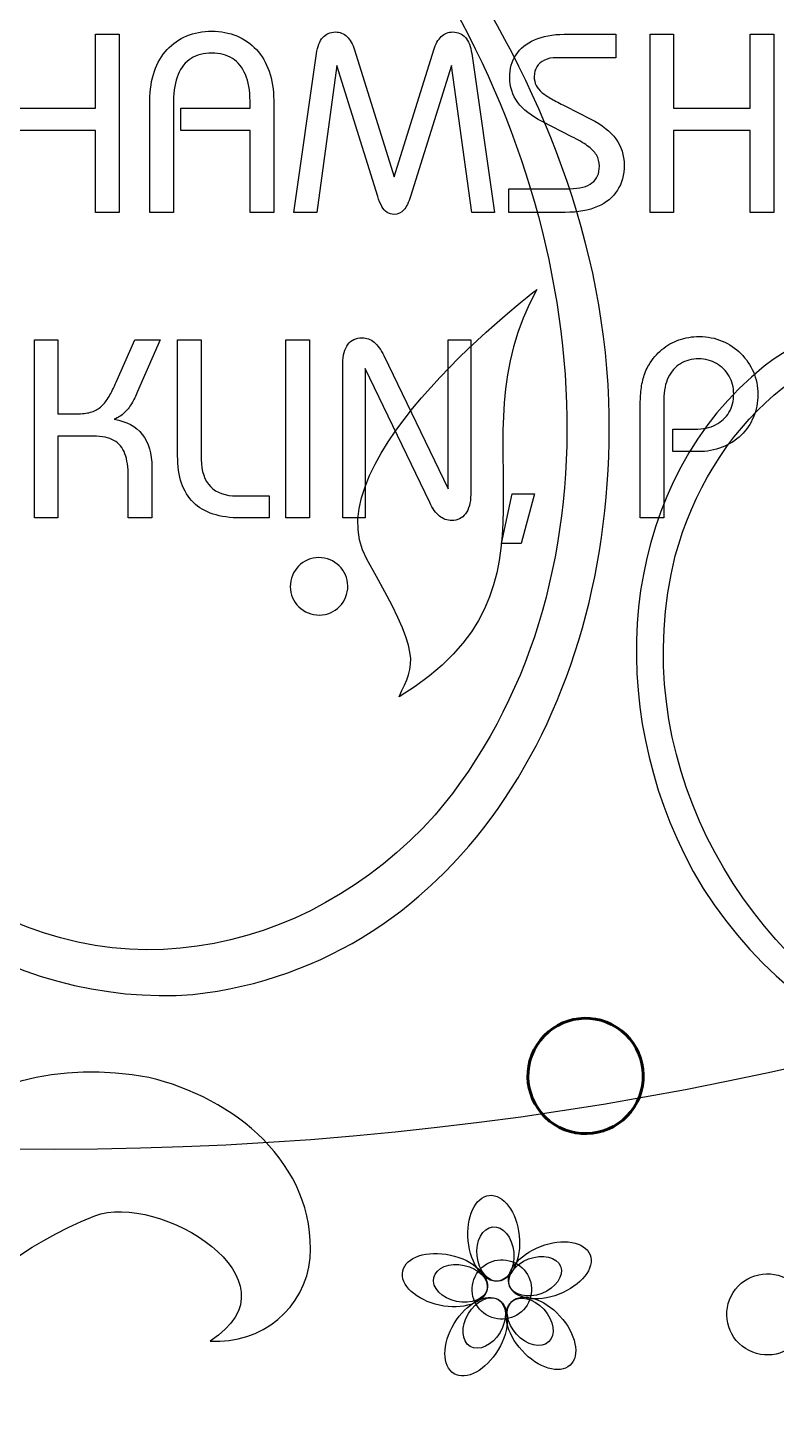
# Model space of a CAD drawing. Header units: millimetres. Extents: x -96 to 58, y -5 to 152.
# Drawn here: x -19.42 to -6.99, y 13.41 to 36.54 of the extents above; entities that cross this region are included whole.
import ezdxf

# ---------------------------------------------------------------- set-up
doc = ezdxf.new("R2010")
doc.units = ezdxf.units.MM
doc.header["$MEASUREMENT"] = 0
doc.layers.add('Capa 1', color=7, linetype='Continuous')

msp = doc.modelspace()

# ---------------------------------------------------------------- linework, layer by layer
at = {"layer": 'Capa 1', "color": 250, "lineweight": 9}
msp.add_open_spline([(-95.1806, 149.5), (-95.1806, 149.5), (57.2195, 149.5), (57.2195, 149.5), (57.2195, 149.5), (57.2195, 149.5), (57.2195, -2.9001), (57.2195, -2.9001), (57.2195, -2.9001), (57.2195, -2.9001), (-95.1806, -2.9001), (-95.1806, -2.9001), (-95.1806, -2.9001), (-95.1806, -2.9001), (-95.1806, 149.5), (-95.1806, 149.5)], degree=3, knots=[0, 0, 0, 0, 0.2, 0.2, 0.2, 0.2, 0.4, 0.4, 0.4, 0.4, 0.6, 0.6, 0.6, 0.6, 1, 1, 1, 1], dxfattribs=at)
at = {"layer": 'Capa 1', "color": 7}
msp.add_open_spline([(-18.9806, 128.6859), (11.6082, 128.6859), (36.4054, 103.8887), (36.4054, 73.2999), (36.4054, 73.2999), (36.4054, 42.7112), (11.6082, 17.9139), (-18.9806, 17.9139), (-18.9806, 17.9139), (-49.5694, 17.9139), (-74.3666, 42.7111), (-74.3666, 73.2999), (-74.3666, 73.2999), (-74.3666, 103.8888), (-49.5694, 128.6859), (-18.9806, 128.6859)], degree=3, knots=[0, 0, 0, 0, 0.2, 0.2, 0.2, 0.2, 0.4, 0.4, 0.4, 0.4, 0.6, 0.6, 0.6, 0.6, 1, 1, 1, 1], dxfattribs=at)
at = {"layer": 'Capa 1'}
for points, knots in [([(-20.1993, 28.7252), (-20.7858, 30.0782), (-22.2151, 29.6963), (-22.8358, 28.8586), (-22.8358, 28.8586), (-24.1835, 26.8788), (-22.8536, 23.9916), (-21.1083, 22.554), (-21.1083, 22.554), (-18.236, 20.3209), (-14.7942, 21.0921), (-12.6569, 23.4652), (-12.6569, 23.4652), (-9.4801, 27.2214), (-9.9478, 33.2046), (-12.8536, 37.7273), (-12.8536, 37.7273), (-14.9445, 40.8192), (-17.8156, 42.8133), (-20.9773, 43.6196), (-20.9773, 43.6196), (-20.9773, 43.6196), (-20.948, 43.7545), (-20.948, 43.7545), (-20.948, 43.7545), (-19.8115, 43.5689), (-18.2936, 43.1799), (-16.8638, 42.3858), (-16.8638, 42.3858), (-14.5613, 41.1062), (-9.9727, 36.1101), (-9.7712, 30.3432), (-9.7712, 30.3432), (-9.5983, 25.3932), (-12.2394, 20.9702), (-16.6826, 20.4825), (-16.6826, 20.4825), (-19.6326, 20.2567), (-22.9672, 22.1313), (-23.8404, 25.7242), (-23.8404, 25.7242), (-24.2101, 27.4422), (-23.8238, 29.4537), (-22.3018, 30.0126), (-22.3018, 30.0126), (-21.477, 30.2731), (-20.3645, 29.881), (-20.1993, 28.7252)], [0, 0, 0, 0, 0.0769231, 0.0769231, 0.0769231, 0.0769231, 0.1538462, 0.1538462, 0.1538462, 0.1538462, 0.2307692, 0.2307692, 0.2307692, 0.2307692, 0.3076923, 0.3076923, 0.3076923, 0.3076923, 0.3846154, 0.3846154, 0.3846154, 0.3846154, 0.4615385, 0.4615385, 0.4615385, 0.4615385, 0.5384615, 0.5384615, 0.5384615, 0.5384615, 0.6153846, 0.6153846, 0.6153846, 0.6153846, 0.6923077, 0.6923077, 0.6923077, 0.6923077, 0.7692308, 0.7692308, 0.7692308, 0.7692308, 0.8461538, 0.8461538, 0.8461538, 0.8461538, 1, 1, 1, 1]), ([(-10.9669, 32.1937), (-10.9669, 32.1937), (-14.7253, 29.3492), (-13.7914, 27.715), (-13.7914, 27.715), (-12.8575, 26.0805), (-12.9926, 25.99), (-13.2553, 25.4297), (-13.2553, 25.4297), (-10.2588, 27.2396), (-12.4005, 29.6362), (-10.9669, 32.1937)], [0, 0, 0, 0, 0.25, 0.25, 0.25, 0.25, 0.5, 0.5, 0.5, 0.5, 1, 1, 1, 1]), ([(-3.1425, 27.519), (-2.4734, 26.9642), (-1.7772, 27.6987), (-1.6452, 28.399), (-1.6452, 28.399), (-1.3999, 30.0113), (-2.8721, 31.1668), (-4.2064, 31.3497), (-4.2064, 31.3497), (-6.3685, 31.5753), (-8.0838, 29.8895), (-8.6676, 27.7685), (-8.6676, 27.7685), (-9.4769, 24.4857), (-7.6972, 21.2609), (-4.9347, 19.7481), (-4.9347, 19.7481), (-2.6806, 18.5951), (-0.2196, 18.6557), (1.9904, 19.7355), (1.9904, 19.7355), (1.5445, 19.4574), (0.08, 18.6686), (-1.5241, 18.5596), (-1.5241, 18.5596), (-3.1276, 18.4502), (-6.945, 19.621), (-8.5222, 22.8202), (-8.5222, 22.8202), (-9.8759, 25.5657), (-9.5331, 29.0324), (-7.19, 30.9205), (-7.19, 30.9205), (-5.6093, 32.1182), (-3.2813, 32.2633), (-1.8839, 30.5412), (-1.8839, 30.5412), (-1.2419, 29.701), (-0.9451, 28.4196), (-1.648, 27.5507), (-1.648, 27.5507), (-2.0404, 27.1041), (-2.7577, 26.9231), (-3.1425, 27.519)], [0, 0, 0, 0, 0.0833333, 0.0833333, 0.0833333, 0.0833333, 0.1666667, 0.1666667, 0.1666667, 0.1666667, 0.25, 0.25, 0.25, 0.25, 0.3333333, 0.3333333, 0.3333333, 0.3333333, 0.4166667, 0.4166667, 0.4166667, 0.4166667, 0.5, 0.5, 0.5, 0.5, 0.5833333, 0.5833333, 0.5833333, 0.5833333, 0.6666667, 0.6666667, 0.6666667, 0.6666667, 0.75, 0.75, 0.75, 0.75, 0.8333333, 0.8333333, 0.8333333, 0.8333333, 1, 1, 1, 1]), ([(-15.0604, 27.3061), (-15.0366, 27.569), (-14.8043, 27.7628), (-14.5413, 27.7391), (-14.5413, 27.7391), (-14.2785, 27.7151), (-14.0844, 27.4829), (-14.1082, 27.2199), (-14.1082, 27.2199), (-14.1319, 26.9568), (-14.3647, 26.7633), (-14.6277, 26.7869), (-14.6277, 26.7869), (-14.8904, 26.8107), (-15.0845, 27.0433), (-15.0604, 27.3061)], [0, 0, 0, 0, 0.2, 0.2, 0.2, 0.2, 0.4, 0.4, 0.4, 0.4, 0.6, 0.6, 0.6, 0.6, 1, 1, 1, 1]), ([(-16.3935, 14.7237), (-14.8042, 15.7389), (-17.2753, 17.2116), (-18.3073, 16.8023), (-18.3073, 16.8023), (-28.1525, 12.8991), (-12.9108, -4.933), (-4.3022, 11.0134), (-4.3022, 11.0134), (-6.5114, 5.4835), (-12.9217, 1.7998), (-18.6777, 4.8323), (-18.6777, 4.8323), (-22.3275, 6.7545), (-24.8398, 10.579), (-23.7165, 14.7173), (-23.7165, 14.7173), (-22.8973, 17.4277), (-20.3837, 19.684), (-17.4127, 19.1002), (-17.4127, 19.1002), (-16.0076, 18.7785), (-14.6374, 17.6726), (-14.7301, 16.1069), (-14.7301, 16.1069), (-14.8119, 15.2742), (-15.5366, 14.6678), (-16.3935, 14.7237)], [0, 0, 0, 0, 0.125, 0.125, 0.125, 0.125, 0.25, 0.25, 0.25, 0.25, 0.375, 0.375, 0.375, 0.375, 0.5, 0.5, 0.5, 0.5, 0.625, 0.625, 0.625, 0.625, 0.75, 0.75, 0.75, 0.75, 1, 1, 1, 1]), ([(-11.7571, 17.1449), (-11.9909, 17.1206), (-12.1478, 16.7814), (-12.1075, 16.3876), (-12.1075, 16.3876), (-12.0671, 15.9933), (-11.8444, 15.6933), (-11.6106, 15.7173), (-11.6106, 15.7173), (-11.3764, 15.7415), (-11.2196, 16.0802), (-11.26, 16.4743), (-11.26, 16.4743), (-11.3003, 16.8685), (-11.523, 17.1686), (-11.7571, 17.1449)], [0, 0, 0, 0, 0.2, 0.2, 0.2, 0.2, 0.4, 0.4, 0.4, 0.4, 0.6, 0.6, 0.6, 0.6, 1, 1, 1, 1]), ([(-11.7004, 16.6214), (-11.869, 16.6038), (-11.9852, 16.3879), (-11.9595, 16.1386), (-11.9595, 16.1386), (-11.934, 15.8897), (-11.7765, 15.7013), (-11.608, 15.7187), (-11.608, 15.7187), (-11.4397, 15.7359), (-11.3241, 15.9523), (-11.3496, 16.2013), (-11.3496, 16.2013), (-11.375, 16.4507), (-11.5324, 16.6383), (-11.7004, 16.6214)], [0, 0, 0, 0, 0.2, 0.2, 0.2, 0.2, 0.4, 0.4, 0.4, 0.4, 0.6, 0.6, 0.6, 0.6, 1, 1, 1, 1]), ([(-10.0822, 16.1579), (-10.1671, 16.3767), (-10.5356, 16.4388), (-10.9051, 16.296), (-10.9051, 16.296), (-11.2746, 16.1532), (-11.5056, 15.8596), (-11.4206, 15.64), (-11.4206, 15.64), (-11.3358, 15.4206), (-10.9672, 15.3587), (-10.598, 15.5015), (-10.598, 15.5015), (-10.2285, 15.6447), (-9.9976, 15.9383), (-10.0822, 16.1579)], [0, 0, 0, 0, 0.2, 0.2, 0.2, 0.2, 0.4, 0.4, 0.4, 0.4, 0.6, 0.6, 0.6, 0.6, 1, 1, 1, 1]), ([(-13.1946, 15.8883), (-13.2447, 15.6584), (-12.9715, 15.404), (-12.5842, 15.3195), (-12.5842, 15.3195), (-12.1973, 15.2354), (-11.8427, 15.3533), (-11.7926, 15.5833), (-11.7926, 15.5833), (-11.7427, 15.813), (-12.0161, 16.0676), (-12.4031, 16.152), (-12.4031, 16.152), (-12.7903, 16.2363), (-13.1446, 16.118), (-13.1946, 15.8883)], [0, 0, 0, 0, 0.2, 0.2, 0.2, 0.2, 0.4, 0.4, 0.4, 0.4, 0.6, 0.6, 0.6, 0.6, 1, 1, 1, 1]), ([(-12.6797, 15.7787), (-12.7156, 15.6132), (-12.5464, 15.436), (-12.3018, 15.383), (-12.3018, 15.383), (-12.0571, 15.3296), (-11.8293, 15.4205), (-11.7935, 15.5859), (-11.7935, 15.5859), (-11.7574, 15.7515), (-11.9265, 15.9285), (-12.1716, 15.9818), (-12.1716, 15.9818), (-12.4162, 16.035), (-12.6438, 15.9439), (-12.6797, 15.7787)], [0, 0, 0, 0, 0.2, 0.2, 0.2, 0.2, 0.4, 0.4, 0.4, 0.4, 0.6, 0.6, 0.6, 0.6, 1, 1, 1, 1]), ([(-11.7628, 15.1369), (-11.5178, 15.0185), (-11.2228, 15.1212), (-11.1043, 15.3664), (-11.1043, 15.3664), (-10.9858, 15.6115), (-11.0888, 15.9065), (-11.3338, 16.0247), (-11.3338, 16.0247), (-11.5791, 16.1433), (-11.8739, 16.0404), (-11.9923, 15.7957), (-11.9923, 15.7957), (-12.1109, 15.5503), (-12.0084, 15.2554), (-11.7628, 15.1369)], [0, 0, 0, 0, 0.2, 0.2, 0.2, 0.2, 0.4, 0.4, 0.4, 0.4, 0.6, 0.6, 0.6, 0.6, 1, 1, 1, 1]), ([(-10.5725, 15.9655), (-10.6335, 16.1232), (-10.8728, 16.1778), (-11.1063, 16.0876), (-11.1063, 16.0876), (-11.3398, 15.9972), (-11.4795, 15.7961), (-11.4189, 15.638), (-11.4189, 15.638), (-11.3576, 15.4801), (-11.1186, 15.4254), (-10.8854, 15.5155), (-10.8854, 15.5155), (-10.6512, 15.6063), (-10.5116, 15.8075), (-10.5725, 15.9655)], [0, 0, 0, 0, 0.2, 0.2, 0.2, 0.2, 0.4, 0.4, 0.4, 0.4, 0.6, 0.6, 0.6, 0.6, 1, 1, 1, 1]), ([(-6.7733, 15.7356), (-7.0866, 15.9362), (-7.5042, 15.845), (-7.7051, 15.5313), (-7.7051, 15.5313), (-7.9063, 15.2177), (-7.815, 14.8001), (-7.5014, 14.5994), (-7.5014, 14.5994), (-7.1876, 14.3982), (-6.7701, 14.4895), (-6.5693, 14.8035), (-6.5693, 14.8035), (-6.3685, 15.117), (-6.4596, 15.5342), (-6.7733, 15.7356)], [0, 0, 0, 0, 0.2, 0.2, 0.2, 0.2, 0.4, 0.4, 0.4, 0.4, 0.6, 0.6, 0.6, 0.6, 1, 1, 1, 1]), ([(-12.3426, 14.1815), (-12.1406, 14.0609), (-11.8121, 14.2385), (-11.6083, 14.5785), (-11.6083, 14.5785), (-11.4047, 14.9179), (-11.4031, 15.2918), (-11.6049, 15.4128), (-11.6049, 15.4128), (-11.8066, 15.5337), (-12.1355, 15.3561), (-12.3392, 15.0164), (-12.3392, 15.0164), (-12.5427, 14.6767), (-12.5442, 14.3027), (-12.3426, 14.1815)], [0, 0, 0, 0, 0.2, 0.2, 0.2, 0.2, 0.4, 0.4, 0.4, 0.4, 0.6, 0.6, 0.6, 0.6, 1, 1, 1, 1]), ([(-12.0739, 14.635), (-11.9288, 14.5479), (-11.7068, 14.6515), (-11.5779, 14.8664), (-11.5779, 14.8664), (-11.4491, 15.0814), (-11.4626, 15.3258), (-11.6077, 15.4131), (-11.6077, 15.4131), (-11.7528, 15.5002), (-11.9749, 15.3962), (-12.104, 15.1813), (-12.104, 15.1813), (-12.2325, 14.9667), (-12.2193, 14.7216), (-12.0739, 14.635)], [0, 0, 0, 0, 0.2, 0.2, 0.2, 0.2, 0.4, 0.4, 0.4, 0.4, 0.6, 0.6, 0.6, 0.6, 1, 1, 1, 1]), ([(-10.4148, 14.3221), (-10.2411, 14.4808), (-10.3164, 14.8464), (-10.5834, 15.1392), (-10.5834, 15.1392), (-10.8504, 15.4318), (-11.2079, 15.5404), (-11.3816, 15.3825), (-11.3816, 15.3825), (-11.5556, 15.2239), (-11.4798, 14.8581), (-11.2128, 14.5651), (-11.2128, 14.5651), (-10.9461, 14.2726), (-10.5886, 14.1639), (-10.4148, 14.3221)], [0, 0, 0, 0, 0.2, 0.2, 0.2, 0.2, 0.4, 0.4, 0.4, 0.4, 0.6, 0.6, 0.6, 0.6, 1, 1, 1, 1]), ([(-10.7711, 14.7095), (-10.6464, 14.8234), (-10.6819, 15.0657), (-10.8505, 15.2511), (-10.8505, 15.2511), (-11.0192, 15.4364), (-11.2577, 15.4938), (-11.3825, 15.3796), (-11.3825, 15.3796), (-11.5078, 15.2654), (-11.4724, 15.023), (-11.3035, 14.8379), (-11.3035, 14.8379), (-11.1349, 14.653), (-10.8966, 14.5954), (-10.7711, 14.7095)], [0, 0, 0, 0, 0.2, 0.2, 0.2, 0.2, 0.4, 0.4, 0.4, 0.4, 0.6, 0.6, 0.6, 0.6, 1, 1, 1, 1])]:
    msp.add_open_spline(points, degree=3, knots=knots, dxfattribs=at)
at = {"layer": 'Capa 1', "color": 250}
for points, knots in [([(-19.9605, 33.4756), (-19.9605, 33.4756), (-19.5709, 33.4756), (-19.5709, 33.4756), (-19.5709, 33.4756), (-19.5709, 33.4756), (-19.5709, 34.8345), (-19.5709, 34.8345), (-19.5709, 34.8345), (-19.5709, 34.8345), (-18.2968, 34.8345), (-18.2968, 34.8345), (-18.2968, 34.8345), (-18.2968, 34.8345), (-18.2968, 33.4756), (-18.2968, 33.4756), (-18.2968, 33.4756), (-18.2968, 33.4756), (-17.9031, 33.4756), (-17.9031, 33.4756), (-17.9031, 33.4756), (-17.9031, 33.4756), (-17.9031, 36.4347), (-17.9031, 36.4347), (-17.9031, 36.4347), (-17.9031, 36.4347), (-18.2968, 36.4347), (-18.2968, 36.4347), (-18.2968, 36.4347), (-18.2968, 36.4347), (-18.2968, 35.2071), (-18.2968, 35.2071), (-18.2968, 35.2071), (-18.2968, 35.2071), (-19.5709, 35.2071), (-19.5709, 35.2071), (-19.5709, 35.2071), (-19.5709, 35.2071), (-19.5709, 36.4347), (-19.5709, 36.4347), (-19.5709, 36.4347), (-19.5709, 36.4347), (-19.9605, 36.4347), (-19.9605, 36.4347), (-19.9605, 36.4347), (-19.9605, 36.4347), (-19.9605, 33.4756), (-19.9605, 33.4756)], [0, 0, 0, 0, 0.0769231, 0.0769231, 0.0769231, 0.0769231, 0.1538462, 0.1538462, 0.1538462, 0.1538462, 0.2307692, 0.2307692, 0.2307692, 0.2307692, 0.3076923, 0.3076923, 0.3076923, 0.3076923, 0.3846154, 0.3846154, 0.3846154, 0.3846154, 0.4615385, 0.4615385, 0.4615385, 0.4615385, 0.5384615, 0.5384615, 0.5384615, 0.5384615, 0.6153846, 0.6153846, 0.6153846, 0.6153846, 0.6923077, 0.6923077, 0.6923077, 0.6923077, 0.7692308, 0.7692308, 0.7692308, 0.7692308, 0.8461538, 0.8461538, 0.8461538, 0.8461538, 1, 1, 1, 1]), ([(-15.7314, 33.4756), (-15.7314, 33.4756), (-15.3377, 33.4756), (-15.3377, 33.4756), (-15.3377, 33.4756), (-15.3377, 33.4756), (-15.3377, 35.3341), (-15.3377, 35.3341), (-15.3377, 35.3341), (-15.3384, 35.5154), (-15.3638, 35.6769), (-15.4132, 35.8194), (-15.4132, 35.8194), (-15.4633, 35.962), (-15.5339, 36.0819), (-15.6249, 36.1814), (-15.6249, 36.1814), (-15.7166, 36.2802), (-15.8245, 36.3557), (-15.9501, 36.4072), (-15.9501, 36.4072), (-16.0757, 36.4594), (-16.2147, 36.4855), (-16.3664, 36.4855), (-16.3664, 36.4855), (-16.5181, 36.4855), (-16.6571, 36.4594), (-16.7827, 36.4072), (-16.7827, 36.4072), (-16.9083, 36.3557), (-17.0162, 36.2802), (-17.1079, 36.1814), (-17.1079, 36.1814), (-17.199, 36.082), (-17.2695, 35.962), (-17.3196, 35.8194), (-17.3196, 35.8194), (-17.369, 35.677), (-17.3944, 35.5153), (-17.3951, 35.334), (-17.3951, 35.334), (-17.3951, 35.334), (-17.3951, 33.4756), (-17.3951, 33.4756), (-17.3951, 33.4756), (-17.3951, 33.4756), (-17.0014, 33.4756), (-17.0014, 33.4756), (-17.0014, 33.4756), (-17.0014, 33.4756), (-17.0014, 35.3256), (-17.0014, 35.3256), (-17.0014, 35.3256), (-17.0007, 35.5006), (-16.976, 35.6473), (-16.9259, 35.7651), (-16.9259, 35.7651), (-16.8765, 35.8837), (-16.8046, 35.9718), (-16.71, 36.0318), (-16.71, 36.0318), (-16.6155, 36.0918), (-16.5012, 36.1214), (-16.3664, 36.1214), (-16.3664, 36.1214), (-16.2316, 36.1215), (-16.1174, 36.0918), (-16.0228, 36.0318), (-16.0228, 36.0318), (-15.9283, 35.9719), (-15.8563, 35.8836), (-15.8069, 35.7651), (-15.8069, 35.7651), (-15.7568, 35.6473), (-15.7314, 35.5005), (-15.7314, 35.3256), (-15.7314, 35.3256), (-15.7314, 35.3256), (-15.7314, 35.2071), (-15.7314, 35.2071), (-15.7314, 35.2071), (-15.7314, 35.2071), (-16.8829, 35.2071), (-16.8829, 35.2071), (-16.8829, 35.2071), (-16.8829, 35.2071), (-16.8829, 34.8345), (-16.8829, 34.8345), (-16.8829, 34.8345), (-16.8829, 34.8345), (-15.7314, 34.8345), (-15.7314, 34.8345), (-15.7314, 34.8345), (-15.7314, 34.8345), (-15.7314, 33.4756), (-15.7314, 33.4756)], [0, 0, 0, 0, 0.04, 0.04, 0.04, 0.04, 0.08, 0.08, 0.08, 0.08, 0.12, 0.12, 0.12, 0.12, 0.16, 0.16, 0.16, 0.16, 0.2, 0.2, 0.2, 0.2, 0.24, 0.24, 0.24, 0.24, 0.28, 0.28, 0.28, 0.28, 0.32, 0.32, 0.32, 0.32, 0.36, 0.36, 0.36, 0.36, 0.4, 0.4, 0.4, 0.4, 0.44, 0.44, 0.44, 0.44, 0.48, 0.48, 0.48, 0.48, 0.52, 0.52, 0.52, 0.52, 0.56, 0.56, 0.56, 0.56, 0.6, 0.6, 0.6, 0.6, 0.64, 0.64, 0.64, 0.64, 0.68, 0.68, 0.68, 0.68, 0.72, 0.72, 0.72, 0.72, 0.76, 0.76, 0.76, 0.76, 0.8, 0.8, 0.8, 0.8, 0.84, 0.84, 0.84, 0.84, 0.88, 0.88, 0.88, 0.88, 0.92, 0.92, 0.92, 0.92, 1, 1, 1, 1]), ([(-15.0033, 33.4756), (-15.0033, 33.4756), (-14.6223, 33.4756), (-14.6223, 33.4756), (-14.6223, 33.4756), (-14.6223, 33.4756), (-14.2877, 35.914), (-14.2877, 35.914), (-14.2877, 35.914), (-14.2877, 35.914), (-13.6105, 33.7423), (-13.6105, 33.7423), (-13.6105, 33.7423), (-13.5893, 33.676), (-13.5668, 33.6202), (-13.5421, 33.5758), (-13.5421, 33.5758), (-13.5174, 33.5314), (-13.4877, 33.4982), (-13.4546, 33.4756), (-13.4546, 33.4756), (-13.4214, 33.4531), (-13.3812, 33.4417), (-13.3353, 33.4417), (-13.3353, 33.4417), (-13.2726, 33.4418), (-13.2196, 33.4664), (-13.1759, 33.5158), (-13.1759, 33.5158), (-13.1329, 33.5652), (-13.0955, 33.6407), (-13.0644, 33.7423), (-13.0644, 33.7423), (-13.0644, 33.7423), (-12.3871, 35.914), (-12.3871, 35.914), (-12.3871, 35.914), (-12.3871, 35.914), (-12.0484, 33.4756), (-12.0484, 33.4756), (-12.0484, 33.4756), (-12.0484, 33.4756), (-11.6717, 33.4756), (-11.6717, 33.4756), (-11.6717, 33.4756), (-11.6717, 33.4756), (-12.0484, 36.1129), (-12.0484, 36.1129), (-12.0484, 36.1129), (-12.0653, 36.2315), (-12.0999, 36.3211), (-12.1528, 36.3818), (-12.1528, 36.3818), (-12.205, 36.4425), (-12.2749, 36.4728), (-12.3617, 36.4728), (-12.3617, 36.4728), (-12.4358, 36.4728), (-12.5, 36.4474), (-12.5536, 36.398), (-12.5536, 36.398), (-12.6072, 36.348), (-12.6496, 36.2738), (-12.6792, 36.1764), (-12.6792, 36.1764), (-12.6792, 36.1764), (-13.3353, 34.0683), (-13.3353, 34.0683), (-13.3353, 34.0683), (-13.3353, 34.0683), (-13.9956, 36.1764), (-13.9956, 36.1764), (-13.9956, 36.1764), (-14.0254, 36.2739), (-14.0677, 36.3479), (-14.1213, 36.398), (-14.1213, 36.398), (-14.175, 36.4474), (-14.2392, 36.4728), (-14.3132, 36.4728), (-14.3132, 36.4728), (-14.4, 36.4728), (-14.4699, 36.4424), (-14.5221, 36.3818), (-14.5221, 36.3818), (-14.575, 36.3211), (-14.6096, 36.2315), (-14.6265, 36.1129), (-14.6265, 36.1129), (-14.6265, 36.1129), (-15.0033, 33.4756), (-15.0033, 33.4756)], [0, 0, 0, 0, 0.0416667, 0.0416667, 0.0416667, 0.0416667, 0.0833333, 0.0833333, 0.0833333, 0.0833333, 0.125, 0.125, 0.125, 0.125, 0.1666667, 0.1666667, 0.1666667, 0.1666667, 0.2083333, 0.2083333, 0.2083333, 0.2083333, 0.25, 0.25, 0.25, 0.25, 0.2916667, 0.2916667, 0.2916667, 0.2916667, 0.3333333, 0.3333333, 0.3333333, 0.3333333, 0.375, 0.375, 0.375, 0.375, 0.4166667, 0.4166667, 0.4166667, 0.4166667, 0.4583333, 0.4583333, 0.4583333, 0.4583333, 0.5, 0.5, 0.5, 0.5, 0.5416667, 0.5416667, 0.5416667, 0.5416667, 0.5833333, 0.5833333, 0.5833333, 0.5833333, 0.625, 0.625, 0.625, 0.625, 0.6666667, 0.6666667, 0.6666667, 0.6666667, 0.7083333, 0.7083333, 0.7083333, 0.7083333, 0.75, 0.75, 0.75, 0.75, 0.7916667, 0.7916667, 0.7916667, 0.7916667, 0.8333333, 0.8333333, 0.8333333, 0.8333333, 0.875, 0.875, 0.875, 0.875, 0.9166667, 0.9166667, 0.9166667, 0.9166667, 1, 1, 1, 1]), ([(-11.4302, 33.4756), (-11.4302, 33.4756), (-10.4948, 33.4756), (-10.4948, 33.4756), (-10.4948, 33.4756), (-10.2817, 33.4763), (-10.1025, 33.5081), (-9.9571, 33.5716), (-9.9571, 33.5716), (-9.8118, 33.6352), (-9.7024, 33.7254), (-9.6284, 33.8425), (-9.6284, 33.8425), (-9.5543, 33.9596), (-9.5169, 34.1), (-9.5169, 34.263), (-9.5169, 34.263), (-9.5162, 34.4274), (-9.562, 34.572), (-9.6531, 34.6962), (-9.6531, 34.6962), (-9.7441, 34.8211), (-9.8838, 34.9304), (-10.0714, 35.025), (-10.0714, 35.025), (-10.0714, 35.025), (-10.5031, 35.2452), (-10.5031, 35.2452), (-10.5031, 35.2452), (-10.5858, 35.2868), (-10.6585, 35.3256), (-10.722, 35.3615), (-10.722, 35.3615), (-10.7848, 35.3976), (-10.8384, 35.4335), (-10.8814, 35.4695), (-10.8814, 35.4695), (-10.9237, 35.5055), (-10.9562, 35.545), (-10.9781, 35.5866), (-10.9781, 35.5866), (-10.9999, 35.629), (-11.0112, 35.6776), (-11.0112, 35.7319), (-11.0112, 35.7319), (-11.0111, 35.7948), (-10.9957, 35.8491), (-10.9668, 35.8963), (-10.9668, 35.8963), (-10.9372, 35.943), (-10.8948, 35.9796), (-10.8398, 36.0057), (-10.8398, 36.0057), (-10.7855, 36.0319), (-10.7191, 36.0452), (-10.6429, 36.0452), (-10.6429, 36.0452), (-10.6429, 36.0452), (-9.6566, 36.0453), (-9.6566, 36.0453), (-9.6566, 36.0453), (-9.6566, 36.0453), (-9.6566, 36.4347), (-9.6566, 36.4347), (-9.6566, 36.4347), (-9.6566, 36.4347), (-10.5117, 36.4347), (-10.5117, 36.4347), (-10.5117, 36.4347), (-10.7057, 36.434), (-10.8694, 36.4036), (-11.0042, 36.3444), (-11.0042, 36.3444), (-11.1389, 36.2852), (-11.2412, 36.2018), (-11.3118, 36.0946), (-11.3118, 36.0946), (-11.3817, 35.9881), (-11.4169, 35.8625), (-11.4176, 35.7192), (-11.4176, 35.7192), (-11.4176, 35.5634), (-11.3732, 35.4243), (-11.2836, 35.3037), (-11.2836, 35.3037), (-11.1947, 35.1831), (-11.0599, 35.0772), (-10.88, 34.9869), (-10.88, 34.9869), (-10.88, 34.9869), (-10.3847, 34.7329), (-10.3847, 34.7329), (-10.3847, 34.7329), (-10.2817, 34.6814), (-10.1963, 34.632), (-10.1286, 34.584), (-10.1286, 34.584), (-10.0609, 34.5361), (-10.0108, 34.4845), (-9.9776, 34.4302), (-9.9776, 34.4302), (-9.9437, 34.3759), (-9.9275, 34.3131), (-9.9275, 34.2418), (-9.9275, 34.2418), (-9.9275, 34.1205), (-9.9684, 34.0288), (-10.051, 33.9653), (-10.051, 33.9653), (-10.1328, 33.9019), (-10.2556, 33.87), (-10.4186, 33.8693), (-10.4186, 33.8693), (-10.4186, 33.8693), (-11.4302, 33.8693), (-11.4302, 33.8693), (-11.4302, 33.8693), (-11.4302, 33.8693), (-11.4302, 33.4756), (-11.4302, 33.4756)], [0, 0, 0, 0, 0.0322581, 0.0322581, 0.0322581, 0.0322581, 0.0645161, 0.0645161, 0.0645161, 0.0645161, 0.0967742, 0.0967742, 0.0967742, 0.0967742, 0.1290323, 0.1290323, 0.1290323, 0.1290323, 0.1612903, 0.1612903, 0.1612903, 0.1612903, 0.1935484, 0.1935484, 0.1935484, 0.1935484, 0.2258065, 0.2258065, 0.2258065, 0.2258065, 0.2580645, 0.2580645, 0.2580645, 0.2580645, 0.2903226, 0.2903226, 0.2903226, 0.2903226, 0.3225806, 0.3225806, 0.3225806, 0.3225806, 0.3548387, 0.3548387, 0.3548387, 0.3548387, 0.3870968, 0.3870968, 0.3870968, 0.3870968, 0.4193548, 0.4193548, 0.4193548, 0.4193548, 0.4516129, 0.4516129, 0.4516129, 0.4516129, 0.483871, 0.483871, 0.483871, 0.483871, 0.516129, 0.516129, 0.516129, 0.516129, 0.5483871, 0.5483871, 0.5483871, 0.5483871, 0.5806452, 0.5806452, 0.5806452, 0.5806452, 0.6129032, 0.6129032, 0.6129032, 0.6129032, 0.6451613, 0.6451613, 0.6451613, 0.6451613, 0.6774194, 0.6774194, 0.6774194, 0.6774194, 0.7096774, 0.7096774, 0.7096774, 0.7096774, 0.7419355, 0.7419355, 0.7419355, 0.7419355, 0.7741935, 0.7741935, 0.7741935, 0.7741935, 0.8064516, 0.8064516, 0.8064516, 0.8064516, 0.8387097, 0.8387097, 0.8387097, 0.8387097, 0.8709677, 0.8709677, 0.8709677, 0.8709677, 0.9032258, 0.9032258, 0.9032258, 0.9032258, 0.9354839, 0.9354839, 0.9354839, 0.9354839, 1, 1, 1, 1]), ([(-9.0851, 33.4756), (-9.0851, 33.4756), (-8.6956, 33.4756), (-8.6956, 33.4756), (-8.6956, 33.4756), (-8.6956, 33.4756), (-8.6956, 34.8345), (-8.6956, 34.8345), (-8.6956, 34.8345), (-8.6956, 34.8345), (-7.4214, 34.8345), (-7.4214, 34.8345), (-7.4214, 34.8345), (-7.4214, 34.8345), (-7.4214, 33.4756), (-7.4214, 33.4756), (-7.4214, 33.4756), (-7.4214, 33.4756), (-7.0277, 33.4756), (-7.0277, 33.4756), (-7.0277, 33.4756), (-7.0277, 33.4756), (-7.0277, 36.4347), (-7.0277, 36.4347), (-7.0277, 36.4347), (-7.0277, 36.4347), (-7.4214, 36.4347), (-7.4214, 36.4347), (-7.4214, 36.4347), (-7.4214, 36.4347), (-7.4214, 35.2071), (-7.4214, 35.2071), (-7.4214, 35.2071), (-7.4214, 35.2071), (-8.6956, 35.2071), (-8.6956, 35.2071), (-8.6956, 35.2071), (-8.6956, 35.2071), (-8.6956, 36.4347), (-8.6956, 36.4347), (-8.6956, 36.4347), (-8.6956, 36.4347), (-9.0851, 36.4347), (-9.0851, 36.4347), (-9.0851, 36.4347), (-9.0851, 36.4347), (-9.0851, 33.4756), (-9.0851, 33.4756)], [0, 0, 0, 0, 0.0769231, 0.0769231, 0.0769231, 0.0769231, 0.1538462, 0.1538462, 0.1538462, 0.1538462, 0.2307692, 0.2307692, 0.2307692, 0.2307692, 0.3076923, 0.3076923, 0.3076923, 0.3076923, 0.3846154, 0.3846154, 0.3846154, 0.3846154, 0.4615385, 0.4615385, 0.4615385, 0.4615385, 0.5384615, 0.5384615, 0.5384615, 0.5384615, 0.6153846, 0.6153846, 0.6153846, 0.6153846, 0.6923077, 0.6923077, 0.6923077, 0.6923077, 0.7692308, 0.7692308, 0.7692308, 0.7692308, 0.8461538, 0.8461538, 0.8461538, 0.8461538, 1, 1, 1, 1]), ([(-19.3127, 28.3999), (-19.3127, 28.3999), (-18.9231, 28.3999), (-18.9231, 28.3999), (-18.9231, 28.3999), (-18.9231, 28.3999), (-18.9231, 29.7588), (-18.9231, 29.7588), (-18.9231, 29.7588), (-18.9231, 29.7588), (-18.3305, 29.7588), (-18.3305, 29.7588), (-18.3305, 29.7588), (-18.1887, 29.7588), (-18.0758, 29.7347), (-17.9912, 29.6867), (-17.9912, 29.6867), (-17.9065, 29.6387), (-17.8458, 29.5654), (-17.8091, 29.4666), (-17.8091, 29.4666), (-17.7717, 29.3679), (-17.7541, 29.2422), (-17.7548, 29.0898), (-17.7548, 29.0898), (-17.7548, 29.0898), (-17.7548, 28.3999), (-17.7548, 28.3999), (-17.7548, 28.3999), (-17.7548, 28.3999), (-17.3611, 28.3999), (-17.3611, 28.3999), (-17.3611, 28.3999), (-17.3611, 28.3999), (-17.3611, 29.2422), (-17.3611, 29.2422), (-17.3611, 29.2422), (-17.3618, 29.4715), (-17.4147, 29.6529), (-17.5206, 29.7862), (-17.5206, 29.7862), (-17.6264, 29.9203), (-17.7816, 30.0042), (-17.9876, 30.0381), (-17.9876, 30.0381), (-17.922, 30.065), (-17.8663, 30.1002), (-17.8197, 30.1439), (-17.8197, 30.1439), (-17.7739, 30.187), (-17.7329, 30.2385), (-17.6984, 30.2977), (-17.6984, 30.2977), (-17.6631, 30.3578), (-17.6299, 30.4247), (-17.5982, 30.4995), (-17.5982, 30.4995), (-17.5982, 30.4995), (-17.2213, 31.359), (-17.2213, 31.359), (-17.2213, 31.359), (-17.2213, 31.359), (-17.6447, 31.359), (-17.6447, 31.359), (-17.6447, 31.359), (-17.6447, 31.359), (-17.9538, 30.6561), (-17.9538, 30.6561), (-17.9538, 30.6561), (-17.994, 30.563), (-18.0342, 30.4833), (-18.073, 30.417), (-18.073, 30.417), (-18.1118, 30.3506), (-18.1542, 30.2963), (-18.2, 30.254), (-18.2, 30.254), (-18.2452, 30.2117), (-18.2988, 30.1806), (-18.3595, 30.1609), (-18.3595, 30.1609), (-18.4194, 30.1412), (-18.4921, 30.1312), (-18.5761, 30.1312), (-18.5761, 30.1312), (-18.5761, 30.1312), (-18.9231, 30.1312), (-18.9231, 30.1312), (-18.9231, 30.1312), (-18.9231, 30.1312), (-18.9231, 31.359), (-18.9231, 31.359), (-18.9231, 31.359), (-18.9231, 31.359), (-19.3127, 31.359), (-19.3127, 31.359), (-19.3127, 31.359), (-19.3127, 31.359), (-19.3127, 28.3999), (-19.3127, 28.3999)], [0, 0, 0, 0, 0.0384615, 0.0384615, 0.0384615, 0.0384615, 0.0769231, 0.0769231, 0.0769231, 0.0769231, 0.1153846, 0.1153846, 0.1153846, 0.1153846, 0.1538462, 0.1538462, 0.1538462, 0.1538462, 0.1923077, 0.1923077, 0.1923077, 0.1923077, 0.2307692, 0.2307692, 0.2307692, 0.2307692, 0.2692308, 0.2692308, 0.2692308, 0.2692308, 0.3076923, 0.3076923, 0.3076923, 0.3076923, 0.3461538, 0.3461538, 0.3461538, 0.3461538, 0.3846154, 0.3846154, 0.3846154, 0.3846154, 0.4230769, 0.4230769, 0.4230769, 0.4230769, 0.4615385, 0.4615385, 0.4615385, 0.4615385, 0.5, 0.5, 0.5, 0.5, 0.5384615, 0.5384615, 0.5384615, 0.5384615, 0.5769231, 0.5769231, 0.5769231, 0.5769231, 0.6153846, 0.6153846, 0.6153846, 0.6153846, 0.6538462, 0.6538462, 0.6538462, 0.6538462, 0.6923077, 0.6923077, 0.6923077, 0.6923077, 0.7307692, 0.7307692, 0.7307692, 0.7307692, 0.7692308, 0.7692308, 0.7692308, 0.7692308, 0.8076923, 0.8076923, 0.8076923, 0.8076923, 0.8461538, 0.8461538, 0.8461538, 0.8461538, 0.8846154, 0.8846154, 0.8846154, 0.8846154, 0.9230769, 0.9230769, 0.9230769, 0.9230769, 1, 1, 1, 1]), ([(-16.9336, 31.359), (-16.9336, 31.359), (-16.9336, 29.4327), (-16.9336, 29.4327), (-16.9336, 29.4327), (-16.9336, 29.0857), (-16.8468, 28.8267), (-16.6718, 28.6559), (-16.6718, 28.6559), (-16.4976, 28.4852), (-16.2351, 28.3998), (-15.8837, 28.3998), (-15.8837, 28.3998), (-15.8837, 28.3998), (-15.4138, 28.3999), (-15.4138, 28.3999), (-15.4138, 28.3999), (-15.4138, 28.3999), (-15.4138, 28.7639), (-15.4138, 28.7639), (-15.4138, 28.7639), (-15.4138, 28.7639), (-15.9514, 28.7639), (-15.9514, 28.7639), (-15.9514, 28.7639), (-16.1406, 28.7646), (-16.2859, 28.8168), (-16.3868, 28.9205), (-16.3868, 28.9205), (-16.4877, 29.0243), (-16.5392, 29.1738), (-16.5399, 29.3692), (-16.5399, 29.3692), (-16.5399, 29.3692), (-16.5399, 31.359), (-16.5399, 31.359), (-16.5399, 31.359), (-16.5399, 31.359), (-16.9336, 31.359), (-16.9336, 31.359)], [0, 0, 0, 0, 0.0909091, 0.0909091, 0.0909091, 0.0909091, 0.1818182, 0.1818182, 0.1818182, 0.1818182, 0.2727273, 0.2727273, 0.2727273, 0.2727273, 0.3636364, 0.3636364, 0.3636364, 0.3636364, 0.4545455, 0.4545455, 0.4545455, 0.4545455, 0.5454545, 0.5454545, 0.5454545, 0.5454545, 0.6363636, 0.6363636, 0.6363636, 0.6363636, 0.7272727, 0.7272727, 0.7272727, 0.7272727, 0.8181818, 0.8181818, 0.8181818, 0.8181818, 1, 1, 1, 1]), ([(-15.1386, 28.3999), (-15.1386, 28.3999), (-14.7449, 28.3999), (-14.7449, 28.3999), (-14.7449, 28.3999), (-14.7449, 28.3999), (-14.7449, 31.359), (-14.7449, 31.359), (-14.7449, 31.359), (-14.7449, 31.359), (-15.1386, 31.359), (-15.1386, 31.359), (-15.1386, 31.359), (-15.1386, 31.359), (-15.1386, 28.3999), (-15.1386, 28.3999)], [0, 0, 0, 0, 0.2, 0.2, 0.2, 0.2, 0.4, 0.4, 0.4, 0.4, 0.6, 0.6, 0.6, 0.6, 1, 1, 1, 1]), ([(-13.8177, 28.3999), (-13.8177, 28.3999), (-13.8177, 30.8847), (-13.8177, 30.8847), (-13.8177, 30.8847), (-13.8177, 30.8847), (-12.7468, 28.6539), (-12.7468, 28.6539), (-12.7468, 28.6539), (-12.7001, 28.5544), (-12.6459, 28.4802), (-12.5845, 28.4308), (-12.5845, 28.4308), (-12.5232, 28.3822), (-12.4547, 28.3575), (-12.3785, 28.3575), (-12.3785, 28.3575), (-12.2819, 28.3582), (-12.2064, 28.3949), (-12.1506, 28.4689), (-12.1506, 28.4689), (-12.0949, 28.5424), (-12.0667, 28.6489), (-12.0653, 28.7893), (-12.0653, 28.7893), (-12.0653, 28.7893), (-12.0653, 31.359), (-12.0653, 31.359), (-12.0653, 31.359), (-12.0653, 31.359), (-12.442, 31.359), (-12.442, 31.359), (-12.442, 31.359), (-12.442, 31.359), (-12.442, 28.8825), (-12.442, 28.8825), (-12.442, 28.8825), (-12.442, 28.8825), (-13.5088, 31.0964), (-13.5088, 31.0964), (-13.5088, 31.0964), (-13.5568, 31.196), (-13.6104, 31.27), (-13.6697, 31.3194), (-13.6697, 31.3194), (-13.7288, 31.368), (-13.7953, 31.3927), (-13.8686, 31.3927), (-13.8686, 31.3927), (-13.9709, 31.3927), (-14.05, 31.3561), (-14.1057, 31.2834), (-14.1057, 31.2834), (-14.1614, 31.2107), (-14.1897, 31.1035), (-14.1904, 30.9609), (-14.1904, 30.9609), (-14.1904, 30.9609), (-14.1904, 28.3999), (-14.1904, 28.3999), (-14.1904, 28.3999), (-14.1904, 28.3999), (-13.8177, 28.3999), (-13.8177, 28.3999)], [0, 0, 0, 0, 0.0588235, 0.0588235, 0.0588235, 0.0588235, 0.1176471, 0.1176471, 0.1176471, 0.1176471, 0.1764706, 0.1764706, 0.1764706, 0.1764706, 0.2352941, 0.2352941, 0.2352941, 0.2352941, 0.2941176, 0.2941176, 0.2941176, 0.2941176, 0.3529412, 0.3529412, 0.3529412, 0.3529412, 0.4117647, 0.4117647, 0.4117647, 0.4117647, 0.4705882, 0.4705882, 0.4705882, 0.4705882, 0.5294118, 0.5294118, 0.5294118, 0.5294118, 0.5882353, 0.5882353, 0.5882353, 0.5882353, 0.6470588, 0.6470588, 0.6470588, 0.6470588, 0.7058824, 0.7058824, 0.7058824, 0.7058824, 0.7647059, 0.7647059, 0.7647059, 0.7647059, 0.8235294, 0.8235294, 0.8235294, 0.8235294, 0.8823529, 0.8823529, 0.8823529, 0.8823529, 1, 1, 1, 1]), ([(-9.25, 28.3999), (-9.25, 28.3999), (-8.8563, 28.3999), (-8.8563, 28.3999), (-8.8563, 28.3999), (-8.8563, 28.3999), (-8.8563, 30.3725), (-8.8563, 30.3725), (-8.8563, 30.3725), (-8.8556, 30.5143), (-8.8309, 30.635), (-8.7829, 30.7345), (-8.7829, 30.7345), (-8.735, 30.8339), (-8.6679, 30.9094), (-8.5811, 30.9624), (-8.5811, 30.9624), (-8.4944, 31.0147), (-8.3928, 31.0414), (-8.2763, 31.0414), (-8.2763, 31.0414), (-8.1663, 31.0408), (-8.0682, 31.0146), (-7.9807, 30.9638), (-7.9807, 30.9638), (-7.8939, 30.9131), (-7.8248, 30.8438), (-7.774, 30.757), (-7.774, 30.757), (-7.7232, 30.6696), (-7.6971, 30.5715), (-7.6964, 30.4614), (-7.6964, 30.4614), (-7.6971, 30.3437), (-7.7232, 30.2406), (-7.7754, 30.1524), (-7.7754, 30.1524), (-7.8276, 30.065), (-7.9017, 29.9965), (-7.9977, 29.9478), (-7.9977, 29.9478), (-8.0943, 29.8985), (-8.2079, 29.8737), (-8.3398, 29.873), (-8.3398, 29.873), (-8.3398, 29.873), (-8.7081, 29.8731), (-8.7081, 29.8731), (-8.7081, 29.8731), (-8.7081, 29.8731), (-8.7081, 29.5005), (-8.7081, 29.5005), (-8.7081, 29.5005), (-8.7081, 29.5005), (-8.289, 29.5005), (-8.289, 29.5005), (-8.289, 29.5005), (-8.1437, 29.5012), (-8.0096, 29.5252), (-7.889, 29.5731), (-7.889, 29.5731), (-7.7676, 29.6212), (-7.6625, 29.6874), (-7.5743, 29.7735), (-7.5743, 29.7735), (-7.4854, 29.8597), (-7.417, 29.9605), (-7.3683, 30.0755), (-7.3683, 30.0755), (-7.3196, 30.1913), (-7.2949, 30.3168), (-7.2942, 30.453), (-7.2942, 30.453), (-7.2949, 30.585), (-7.3203, 30.7091), (-7.3704, 30.8248), (-7.3704, 30.8248), (-7.4198, 30.9406), (-7.4889, 31.0421), (-7.5778, 31.1303), (-7.5778, 31.1303), (-7.6667, 31.2186), (-7.7698, 31.2876), (-7.8869, 31.3377), (-7.8869, 31.3377), (-8.0047, 31.3879), (-8.1317, 31.4132), (-8.2679, 31.4139), (-8.2679, 31.4139), (-8.3885, 31.4139), (-8.5007, 31.3949), (-8.6058, 31.3582), (-8.6058, 31.3582), (-8.7103, 31.3209), (-8.8048, 31.2672), (-8.8895, 31.1966), (-8.8895, 31.1966), (-8.9741, 31.126), (-9.0461, 31.0407), (-9.1061, 30.9398), (-9.1061, 30.9398), (-9.1477, 30.8678), (-9.1787, 30.793), (-9.1999, 30.7154), (-9.1999, 30.7154), (-9.2203, 30.6379), (-9.2345, 30.5553), (-9.2408, 30.4685), (-9.2408, 30.4685), (-9.2472, 30.3818), (-9.2507, 30.2893), (-9.25, 30.1905), (-9.25, 30.1905), (-9.25, 30.1905), (-9.25, 28.3999), (-9.25, 28.3999)], [0, 0, 0, 0, 0.0333333, 0.0333333, 0.0333333, 0.0333333, 0.0666667, 0.0666667, 0.0666667, 0.0666667, 0.1, 0.1, 0.1, 0.1, 0.1333333, 0.1333333, 0.1333333, 0.1333333, 0.1666667, 0.1666667, 0.1666667, 0.1666667, 0.2, 0.2, 0.2, 0.2, 0.2333333, 0.2333333, 0.2333333, 0.2333333, 0.2666667, 0.2666667, 0.2666667, 0.2666667, 0.3, 0.3, 0.3, 0.3, 0.3333333, 0.3333333, 0.3333333, 0.3333333, 0.3666667, 0.3666667, 0.3666667, 0.3666667, 0.4, 0.4, 0.4, 0.4, 0.4333333, 0.4333333, 0.4333333, 0.4333333, 0.4666667, 0.4666667, 0.4666667, 0.4666667, 0.5, 0.5, 0.5, 0.5, 0.5333333, 0.5333333, 0.5333333, 0.5333333, 0.5666667, 0.5666667, 0.5666667, 0.5666667, 0.6, 0.6, 0.6, 0.6, 0.6333333, 0.6333333, 0.6333333, 0.6333333, 0.6666667, 0.6666667, 0.6666667, 0.6666667, 0.7, 0.7, 0.7, 0.7, 0.7333333, 0.7333333, 0.7333333, 0.7333333, 0.7666667, 0.7666667, 0.7666667, 0.7666667, 0.8, 0.8, 0.8, 0.8, 0.8333333, 0.8333333, 0.8333333, 0.8333333, 0.8666667, 0.8666667, 0.8666667, 0.8666667, 0.9, 0.9, 0.9, 0.9, 0.9333333, 0.9333333, 0.9333333, 0.9333333, 1, 1, 1, 1]), ([(-11.553, 27.9765), (-11.553, 27.9765), (-11.227, 27.9765), (-11.227, 27.9765), (-11.227, 27.9765), (-11.227, 27.9765), (-11.0069, 28.7977), (-11.0069, 28.7977), (-11.0069, 28.7977), (-11.0069, 28.7977), (-11.3752, 28.7977), (-11.3752, 28.7977), (-11.3752, 28.7977), (-11.3752, 28.7977), (-11.553, 27.9765), (-11.553, 27.9765)], [0, 0, 0, 0, 0.2, 0.2, 0.2, 0.2, 0.4, 0.4, 0.4, 0.4, 0.6, 0.6, 0.6, 0.6, 1, 1, 1, 1])]:
    msp.add_open_spline(points, degree=3, knots=knots, dxfattribs=at)
at = {"layer": 'Capa 1', "lineweight": 60}
msp.add_open_spline([(-9.6392, 19.9356), (-10.0851, 20.2211), (-10.6782, 20.091), (-10.9638, 19.6451), (-10.9638, 19.6451), (-11.2491, 19.1997), (-11.1197, 18.6068), (-10.6739, 18.3211), (-10.6739, 18.3211), (-10.2282, 18.0356), (-9.6353, 18.1654), (-9.3496, 18.6111), (-9.3496, 18.6111), (-9.064, 19.0567), (-9.1942, 19.65), (-9.6392, 19.9356)], degree=3, knots=[0, 0, 0, 0, 0.2, 0.2, 0.2, 0.2, 0.4, 0.4, 0.4, 0.4, 0.6, 0.6, 0.6, 0.6, 1, 1, 1, 1], dxfattribs=at)

doc.saveas('drawing.dxf')
